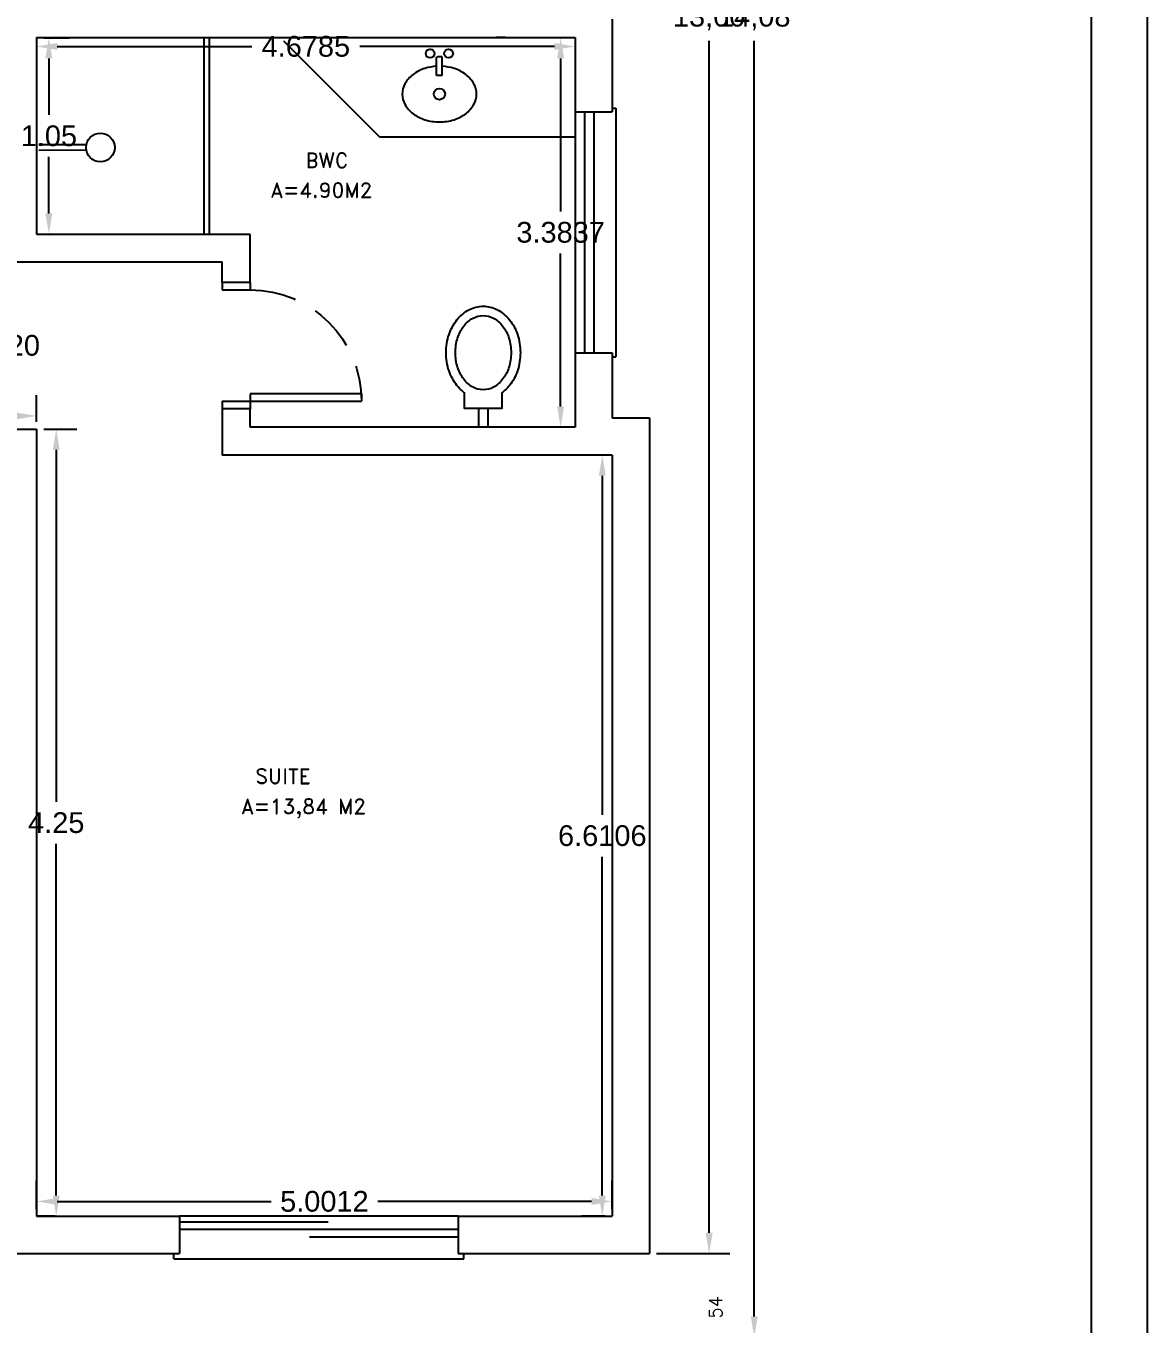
# Model space of a CAD drawing. Header units: millimetres. Extents: x 2200 to 2403, y 2380 to 2511.
# Drawn here: x 2241.23 to 2250.97, y 2390.83 to 2402.1 of the extents above; entities that cross this region are included whole.
import ezdxf

# ---------------------------------------------------------------- set-up
doc = ezdxf.new("R2010")
doc.units = ezdxf.units.MM
doc.linetypes.add('HIDDEN', pattern=[0.375, 0.25, -0.125])
doc.styles.add('ROMAND', font='romand', dxfattribs={"height": 0.1})
doc.styles.add('ROMANS', font='ROMANS.shx', dxfattribs={"height": 0.07})
doc.styles.get("Standard").update_dxf_attribs({"font": 'arial.ttf'})
doc.dimstyles.get("Standard").update_dxf_attribs({"dimtxt": 0.18, "dimasz": 0.18, "dimexe": 0.18, "dimexo": 0.0625, "dimgap": 0.09, "dimtad": 0, "dimtih": 1, "dimtoh": 1, "dimdec": 4, "dimzin": 0, "dimdsep": 46, "dimtxsty": 'Standard', "dimcen": 0.09, "dimadec": 0, "dimazin": 0, "dimtfac": 1, "dimtdec": 4, "dimtofl": 0, "dimtmove": 0, "dimatfit": 3, "dimfxl": 1, "dimtolj": 1, "dimtzin": 0, "dimarcsym": 0})

# ---------------------------------------------------------------- blocks, each defined once
blk = doc.blocks.new('*D569')
at = {"color": 0, "lineweight": -2, "transparency": 16777216}
for p, q in [((2241.016, 2400.051), (2240.786, 2400.051)), ((2240.966, 2399.871), (2240.966, 2399.507)), ((2240.966, 2398.78), (2240.966, 2399.144)), ((2241.016, 2398.6), (2240.786, 2398.6))]:
    blk.add_line(p, q, dxfattribs=at)
at = {"color": 0, "transparency": 16777216}
for points in [[(2240.936, 2399.871), (2240.996, 2399.871), (2240.966, 2400.051)], [(2240.936, 2398.78), (2240.996, 2398.78), (2240.966, 2398.6)]]:
    blk.add_solid(points, dxfattribs=at)
at = {"layer": 'DEFPOINTS', "color": 0, "transparency": 16777216}
for p in [(2241.079, 2400.051), (2240.966, 2398.6), (2241.079, 2398.6)]:
    blk.add_point(p, dxfattribs=at)
at = {"color": 0, "transparency": 16777216, "insert": (2240.966, 2399.326), "char_height": 0.18, "attachment_point": 5}
blk.add_mtext('\\A1;1.4520', dxfattribs=at)
blk = doc.blocks.new('*D570')
at = {"color": 0, "lineweight": -2, "transparency": 16777216}
for p, q in [((2238.143, 2398.662), (2238.143, 2398.894)), ((2241.321, 2398.662), (2241.321, 2398.894)), ((2238.323, 2398.714), (2239.269, 2398.714)), ((2241.141, 2398.714), (2240.195, 2398.714))]:
    blk.add_line(p, q, dxfattribs=at)
at = {"color": 0, "transparency": 16777216}
for points in [[(2238.323, 2398.744), (2238.323, 2398.684), (2238.143, 2398.714)], [(2241.141, 2398.744), (2241.141, 2398.684), (2241.321, 2398.714)]]:
    blk.add_solid(points, dxfattribs=at)
at = {"layer": 'DEFPOINTS', "color": 0, "transparency": 16777216}
for p in [(2238.143, 2398.714), (2238.143, 2398.6), (2241.321, 2398.6)]:
    blk.add_point(p, dxfattribs=at)
at = {"color": 0, "transparency": 16777216, "insert": (2239.732, 2398.714), "char_height": 0.18, "attachment_point": 5}
blk.add_mtext('\\A1;3.1772', dxfattribs=at)
blk = doc.blocks.new('*D582')
at = {"color": 0, "lineweight": -2, "transparency": 16777216}
for p, q in [((2241.383, 2398.6), (2241.672, 2398.6)), ((2241.492, 2398.42), (2241.492, 2395.363)), ((2241.492, 2391.943), (2241.492, 2394.999)), ((2241.383, 2391.763), (2241.672, 2391.763))]:
    blk.add_line(p, q, dxfattribs=at)
at = {"color": 0, "transparency": 16777216}
for points in [[(2241.462, 2398.42), (2241.522, 2398.42), (2241.492, 2398.6)], [(2241.462, 2391.943), (2241.522, 2391.943), (2241.492, 2391.763)]]:
    blk.add_solid(points, dxfattribs=at)
at = {"layer": 'DEFPOINTS', "color": 0, "transparency": 16777216}
for p in [(2241.321, 2398.6), (2241.492, 2398.6), (2241.321, 2391.763)]:
    blk.add_point(p, dxfattribs=at)
at = {"color": 0, "transparency": 16777216, "insert": (2241.492, 2395.181), "char_height": 0.18, "attachment_point": 5}
blk.add_mtext('\\A1;4.25', dxfattribs=at)
blk = doc.blocks.new('*D583')
at = {"color": 0, "lineweight": -2, "transparency": 16777216}
for p, q in [((2241.321, 2391.826), (2241.321, 2392.072)), ((2246.322, 2391.826), (2246.322, 2392.072)), ((2241.501, 2391.892), (2243.358, 2391.892)), ((2246.142, 2391.892), (2244.284, 2391.892))]:
    blk.add_line(p, q, dxfattribs=at)
at = {"color": 0, "transparency": 16777216}
for points in [[(2241.501, 2391.922), (2241.501, 2391.862), (2241.321, 2391.892)], [(2246.142, 2391.922), (2246.142, 2391.862), (2246.322, 2391.892)]]:
    blk.add_solid(points, dxfattribs=at)
at = {"layer": 'DEFPOINTS', "color": 0, "transparency": 16777216}
for p in [(2246.322, 2391.892), (2241.321, 2391.763), (2246.322, 2391.763)]:
    blk.add_point(p, dxfattribs=at)
at = {"color": 0, "transparency": 16777216, "insert": (2243.821, 2391.892), "char_height": 0.18, "attachment_point": 5}
blk.add_mtext('\\A1;5.0012', dxfattribs=at)
blk = doc.blocks.new('*D584')
at = {"color": 0, "lineweight": -2, "transparency": 16777216}
for p, q in [((2246.259, 2398.374), (2246.055, 2398.374)), ((2246.235, 2398.194), (2246.235, 2395.25)), ((2246.235, 2391.943), (2246.235, 2394.886)), ((2246.259, 2391.763), (2246.055, 2391.763))]:
    blk.add_line(p, q, dxfattribs=at)
at = {"color": 0, "transparency": 16777216}
for points in [[(2246.205, 2398.194), (2246.265, 2398.194), (2246.235, 2398.374)], [(2246.205, 2391.943), (2246.265, 2391.943), (2246.235, 2391.763)]]:
    blk.add_solid(points, dxfattribs=at)
at = {"layer": 'DEFPOINTS', "color": 0, "transparency": 16777216}
for p in [(2246.235, 2398.374), (2246.322, 2398.374), (2246.322, 2391.763)]:
    blk.add_point(p, dxfattribs=at)
at = {"color": 0, "transparency": 16777216, "insert": (2246.235, 2395.068), "char_height": 0.18, "attachment_point": 5}
blk.add_mtext('\\A1;6.6106', dxfattribs=at)
blk = doc.blocks.new('*D585')
at = {"color": 0, "lineweight": -2, "transparency": 16777216}
for p, q in [((2241.321, 2401.937), (2241.321, 2401.743)), ((2241.501, 2401.923), (2243.192, 2401.923)), ((2245.819, 2401.923), (2244.128, 2401.923)), ((2245.999, 2401.937), (2245.999, 2401.743))]:
    blk.add_line(p, q, dxfattribs=at)
at = {"color": 0, "transparency": 16777216}
for points in [[(2241.501, 2401.953), (2241.501, 2401.893), (2241.321, 2401.923)], [(2245.819, 2401.953), (2245.819, 2401.893), (2245.999, 2401.923)]]:
    blk.add_solid(points, dxfattribs=at)
at = {"layer": 'DEFPOINTS', "color": 0, "transparency": 16777216}
for p in [(2241.321, 2401.999), (2245.999, 2401.999), (2241.321, 2401.923)]:
    blk.add_point(p, dxfattribs=at)
at = {"color": 0, "transparency": 16777216, "insert": (2243.66, 2401.923), "char_height": 0.18, "attachment_point": 5}
blk.add_mtext('\\A1;4.6785', dxfattribs=at)
blk = doc.blocks.new('*D586')
at = {"color": 0, "lineweight": -2, "transparency": 16777216}
for p, q in [((2245.937, 2401.999), (2245.693, 2401.999)), ((2245.873, 2401.819), (2245.873, 2400.489)), ((2245.873, 2398.796), (2245.873, 2400.126)), ((2245.937, 2398.616), (2245.693, 2398.616))]:
    blk.add_line(p, q, dxfattribs=at)
at = {"color": 0, "transparency": 16777216}
for points in [[(2245.843, 2401.819), (2245.903, 2401.819), (2245.873, 2401.999)], [(2245.843, 2398.796), (2245.903, 2398.796), (2245.873, 2398.616)]]:
    blk.add_solid(points, dxfattribs=at)
at = {"layer": 'DEFPOINTS', "color": 0, "transparency": 16777216}
for p in [(2245.999, 2401.999), (2245.873, 2398.616), (2245.999, 2398.616)]:
    blk.add_point(p, dxfattribs=at)
at = {"color": 0, "transparency": 16777216, "insert": (2245.873, 2400.308), "char_height": 0.18, "attachment_point": 5}
blk.add_mtext('\\A1;3.3837', dxfattribs=at)
blk = doc.blocks.new('*D587')
at = {"color": 0, "lineweight": -2, "transparency": 16777216}
for p, q in [((2241.383, 2401.999), (2241.608, 2401.999)), ((2241.428, 2401.819), (2241.428, 2401.328)), ((2241.428, 2400.473), (2241.428, 2400.965)), ((2241.383, 2400.293), (2241.608, 2400.293))]:
    blk.add_line(p, q, dxfattribs=at)
at = {"color": 0, "transparency": 16777216}
for points in [[(2241.398, 2401.819), (2241.458, 2401.819), (2241.428, 2401.999)], [(2241.398, 2400.473), (2241.458, 2400.473), (2241.428, 2400.293)]]:
    blk.add_solid(points, dxfattribs=at)
at = {"layer": 'DEFPOINTS', "color": 0, "transparency": 16777216}
for p in [(2241.321, 2401.999), (2241.428, 2401.999), (2241.321, 2400.293)]:
    blk.add_point(p, dxfattribs=at)
at = {"color": 0, "transparency": 16777216, "insert": (2241.428, 2401.146), "char_height": 0.18, "attachment_point": 5}
blk.add_mtext('\\A1;1.05', dxfattribs=at)
blk = doc.blocks.new('*D634')
at = {"color": 0, "lineweight": -2, "transparency": 16777216}
for p, q in [((2246.707, 2412.897), (2247.343, 2412.897)), ((2247.163, 2412.717), (2247.163, 2402.367)), ((2247.163, 2391.62), (2247.163, 2401.971)), ((2246.707, 2391.44), (2247.343, 2391.44))]:
    blk.add_line(p, q, dxfattribs=at)
at = {"color": 0, "transparency": 16777216}
for points in [[(2247.133, 2412.717), (2247.193, 2412.717), (2247.163, 2412.897)], [(2247.133, 2391.62), (2247.193, 2391.62), (2247.163, 2391.44)]]:
    blk.add_solid(points, dxfattribs=at)
at = {"layer": 'DEFPOINTS', "color": 0, "transparency": 16777216}
for p in [(2246.644, 2412.897), (2246.644, 2391.44), (2247.163, 2391.44)]:
    blk.add_point(p, dxfattribs=at)
at = {"color": 0, "transparency": 16777216, "insert": (2247.163, 2402.169), "char_height": 0.18, "attachment_point": 5}
blk.add_mtext('\\A1;13,00', dxfattribs=at)
blk = doc.blocks.new('*D635')
at = {"color": 0, "lineweight": -2, "transparency": 16777216}
for p, q in [((2248.056, 2413.623), (2247.375, 2413.623)), ((2247.555, 2413.443), (2247.555, 2402.367)), ((2247.555, 2390.894), (2247.555, 2401.971)), ((2248.056, 2390.714), (2247.375, 2390.714))]:
    blk.add_line(p, q, dxfattribs=at)
at = {"color": 0, "transparency": 16777216}
for points in [[(2247.525, 2413.443), (2247.585, 2413.443), (2247.555, 2413.623)], [(2247.525, 2390.894), (2247.585, 2390.894), (2247.555, 2390.714)]]:
    blk.add_solid(points, dxfattribs=at)
at = {"layer": 'DEFPOINTS', "color": 0, "transparency": 16777216}
for p in [(2248.119, 2413.623), (2247.555, 2390.714), (2248.119, 2390.714)]:
    blk.add_point(p, dxfattribs=at)
at = {"color": 0, "transparency": 16777216, "insert": (2247.555, 2402.169), "char_height": 0.18, "attachment_point": 5}
blk.add_mtext('\\A1;14,08', dxfattribs=at)
blk = doc.blocks.new('P60E')
at = {"color": 1}
for p, q in [((0, 0.68), (0, 0.64)), ((0.15, 0.64), (0, 0.64)), ((0.15, 0.68), (0.15, 0.64)), ((-0.6, 0.08), (0, 0.08)), ((-0.6, 0.08), (-0.6, 0.04)), ((0, 0.08), (0, 0.04)), ((0, 0.04), (-0.6, 0.04)), ((0, 0.04), (0, 0)), ((0.15, 0.04), (0, 0.04)), ((0.15, 0.04), (0.15, 0))]:
    blk.add_line(p, q, dxfattribs=at)
at = {"color": 1, "linetype": 'HIDDEN'}
blk.add_arc((0, 0.04), 0.6, 90, 180, dxfattribs=at)

msp = doc.modelspace()

# ---------------------------------------------------------------- linework, layer by layer
at = {"color": 1}
for p, q in [((2250.96684, 2416.0101), (2250.96684, 2382.13102)), ((2246.07971, 2401.35406), (2246.07971, 2399.26097)), ((2246.16038, 2401.35406), (2246.16038, 2399.26097)), ((2242.56274, 2391.71465), (2243.85337, 2391.71465)), ((2242.56274, 2391.65012), (2244.98268, 2391.65012)), ((2243.69205, 2391.58559), (2244.98268, 2391.58559))]:
    msp.add_line(p, q, dxfattribs=at)
for p, q in [((2250.48285, 2415.52611), (2250.48285, 2382.61501)), ((2246.32171, 2402.1607), (2246.32171, 2401.35406)), ((2241.32051, 2401.99937), (2245.99905, 2401.99937)), ((2241.32051, 2401.99937), (2241.32051, 2400.29348)), ((2245.39407, 2401.99937), (2245.3134, 2401.99937)), ((2245.99905, 2401.99937), (2245.99905, 2401.35406)), ((2245.99905, 2401.35406), (2246.32171, 2401.35406)), ((2241.32051, 2400.29348), (2242.14329, 2400.29348)), ((2242.14329, 2400.29348), (2243.17579, 2400.29348)), ((2243.17579, 2399.87402), (2243.17579, 2400.29348)), ((2241.07852, 2400.05148), (2242.04305, 2400.05148)), ((2242.04305, 2400.05148), (2242.9338, 2400.05148)), ((2242.9338, 2399.87402), (2242.9338, 2400.05148)), ((2243.17579, 2399.87402), (2242.9338, 2399.87402)), ((2245.99905, 2399.26097), (2245.99905, 2398.61565)), ((2245.99905, 2399.26097), (2246.32171, 2399.26097)), ((2246.32171, 2399.26097), (2246.32171, 2398.69632)), ((2243.17579, 2398.77698), (2242.9338, 2398.77698)), ((2242.9338, 2398.77698), (2242.9338, 2398.37366)), ((2243.17579, 2398.61565), (2243.17579, 2398.77698)), ((2238.14332, 2398.59952), (2241.32051, 2398.59952)), ((2241.32051, 2398.59952), (2241.32051, 2391.76305)), ((2245.99905, 2398.61565), (2243.17579, 2398.61565)), ((2246.32171, 2398.69632), (2246.64437, 2398.69632)), ((2246.64437, 2398.69632), (2246.64437, 2391.44039)), ((2246.32171, 2398.37366), (2242.9338, 2398.37366)), ((2242.9338, 2398.37366), (2242.9338, 2398.37366)), ((2246.32171, 2398.37366), (2246.32171, 2391.76305)), ((2246.32171, 2398.20008), (2246.32171, 2398.12748)), ((2241.32051, 2391.76305), (2242.56274, 2391.76305)), ((2241.48184, 2391.76305), (2241.32051, 2391.76305)), ((2242.56274, 2391.76305), (2242.56274, 2391.44039)), ((2244.98268, 2391.76305), (2246.32171, 2391.76305)), ((2244.98268, 2391.76305), (2244.98268, 2391.44039)), ((2240.19121, 2391.44039), (2242.56274, 2391.44039)), ((2242.51434, 2391.3942), (2242.51434, 2391.44039)), ((2244.98268, 2391.44039), (2246.64437, 2391.44039)), ((2245.03108, 2391.3942), (2245.03108, 2391.44039))]:
    msp.add_line(p, q)
at = {"color": 4}
for p, q in [((2242.77247, 2401.99937), (2242.77247, 2400.29348)), ((2242.82087, 2401.99937), (2242.82087, 2400.29348)), ((2243.46706, 2401.97124), (2244.3002, 2401.1381)), ((2244.79578, 2401.66983), (2244.79543, 2401.83142)), ((2244.84418, 2401.66988), (2244.84383, 2401.83149)), ((2245.99905, 2401.35406), (2245.99905, 2399.26097)), ((2246.32171, 2401.38632), (2246.35397, 2401.38632)), ((2246.35397, 2401.38632), (2246.35397, 2399.2287)), ((2241.75346, 2401.06947), (2241.34176, 2401.06857)), ((2244.3002, 2401.1381), (2245.99905, 2401.1381)), ((2241.75346, 2401.02107), (2241.34186, 2401.02017)), ((2246.32171, 2399.2287), (2246.35397, 2399.2287)), ((2245.16041, 2398.77952), (2245.16041, 2398.61819)), ((2245.24107, 2398.77952), (2245.24107, 2398.61819)), ((2244.98268, 2391.76305), (2242.56274, 2391.76305)), ((2242.51434, 2391.3942), (2245.03108, 2391.3942))]:
    msp.add_line(p, q, dxfattribs=at)
for points in [[(2244.49768, 2401.50937, 0.12682236), (2244.52057, 2401.42058, 0.10607002), (2244.59218, 2401.33826, 0.08578281), (2244.69312, 2401.28668, 0.07544462), (2244.82034, 2401.26738, 0.07544462), (2244.94755, 2401.28668, 0.08578281), (2245.04849, 2401.33826, 0.10607002), (2245.1201, 2401.42058, 0.12682236), (2245.14299, 2401.50937, 0.12682236), (2245.1201, 2401.59816, 0.10607002), (2245.04849, 2401.68049, 0.08578281), (2244.94755, 2401.73206, 0.06157141), (2244.84401, 2401.75071, 0.07544462)], [(2244.79561, 2401.75065, 0.06095304), (2244.69312, 2401.73206, 0.08578281), (2244.59218, 2401.68049, 0.10607002), (2244.52057, 2401.59816, 0.12682236), (2244.49768, 2401.50937, 0.12682236)], [(2244.84383, 2401.83149, 0.01153396), (2244.82034, 2401.83203, 0.01222582), (2244.79543, 2401.83142, 0.08578281)], [(2244.84418, 2401.66988, 0.01714092), (2244.82034, 2401.6707, 0.01764614), (2244.79578, 2401.66983, 0.08578281)]]:
    msp.add_lwpolyline(points, format="xyb", dxfattribs=at)
for points in [[(2244.9036, 2399.42161, -0.08892269), (2244.97259, 2399.54869, -0.10495673), (2245.08109, 2399.63769, -0.12001122), (2245.20074, 2399.66682, -0.12001122), (2245.32038, 2399.63769, -0.10495673), (2245.42889, 2399.54869, -0.08892269), (2245.49788, 2399.42161, -0.0801669), (2245.5234, 2399.2635, -0.0801669), (2245.49788, 2399.10539, -0.08892269), (2245.42889, 2398.97831, -0.06847533), (2245.36207, 2398.91488), (2245.36207, 2398.77952), (2245.03941, 2398.77952), (2245.03941, 2398.91488, -0.06847533), (2244.97259, 2398.97831, -0.08892269), (2244.9036, 2399.10539, -0.0801669), (2244.87808, 2399.2635, -0.0801669)], [(2245.20074, 2399.58616, -0.12682236), (2245.28953, 2399.56327, -0.10607002), (2245.37185, 2399.49166, -0.08578281), (2245.42343, 2399.39072, -0.07544462), (2245.44273, 2399.2635, -0.07544462), (2245.42343, 2399.13629, -0.08578281), (2245.37185, 2399.03535, -0.10607002), (2245.28953, 2398.96373, -0.12682236), (2245.20074, 2398.94084, -0.12682236), (2245.11195, 2398.96373, -0.10607002), (2245.02962, 2399.03535, -0.08578281), (2244.97805, 2399.13629, -0.07544462), (2244.95875, 2399.2635, -0.07544462), (2244.97805, 2399.39072, -0.08578281), (2245.02962, 2399.49166, -0.10607002), (2245.11195, 2399.56327, -0.12682236)]]:
    msp.add_lwpolyline(points, format="xyb", close=True, dxfattribs=at)
for centre, radius in [((2244.7389, 2401.86093), 0.03797), ((2244.90023, 2401.86128), 0.03797), ((2244.82034, 2401.50937), 0.0486), ((2241.87555, 2401.04526), 0.12447)]:
    msp.add_circle(centre, radius, dxfattribs=at)

# ---------------------------------------------------------------- block references
at = {"xscale": -1.613289369445008, "yscale": 1.613289369445008, "zscale": 1.613289369445008, "rotation": 359.9999999999946}
msp.add_blockref('P60E', (2243.17579, 2398.77698), dxfattribs=at)

# ---------------------------------------------------------------- texts
at = {"color": 1, "style": 'ROMAND'}
for s, p in [('BWC', (2243.65758, 2400.8692)), ('A=4.90M2', (2243.35214, 2400.61095)), ('SUITE', (2243.22164, 2395.5201)), ('A=13,84 M2', (2243.09811, 2395.25939))]:
    msp.add_text(s, height=0.129063, dxfattribs=at).set_placement(p)
at = {"color": 1, "style": 'ROMANS'}
msp.add_text('54', height=0.11293, rotation=90, dxfattribs=at).set_placement((2247.27645, 2390.87563))

# ---------------------------------------------------------------- dimensions: what is measured, and where the dimension line sits
for p1, p2, distance, text, picture, middle in [((2248.11856, 2413.62312), (2248.11856, 2390.71441), -0.56396, '14,08', '*D635', (2247.5546, 2402.16877)), ((2246.64437, 2412.89714), (2246.64437, 2391.44039), 0.51878, '13,00', '*D634', (2247.16314, 2402.16877)), ((2241.32051, 2400.29348), (2241.32051, 2401.99937), -0.10763, '1.05', '*D587', (2241.42815, 2401.14642)), ((2241.32051, 2391.76305), (2241.32051, 2398.59952), -0.17144, '4.25', '*D582', (2241.49195, 2395.18129))]:
    dim = msp.add_aligned_dim(p1=p1, p2=p2, distance=distance, text=text, dimstyle='Standard')
    dim.commit()
    dim.dimension.update_dxf_attribs({"geometry": picture, "text_midpoint": middle})
for p1, p2, distance, picture, middle in [((2245.99905, 2401.99937), (2241.32051, 2401.99937), 0.07614, '*D585', (2243.65978, 2401.92323)), ((2245.99905, 2401.99937), (2245.99905, 2398.61565), -0.12589, '*D586', (2245.87315, 2400.30751)), ((2241.07852, 2400.05148), (2241.07852, 2398.59952), -0.11256, '*D569', (2240.96596, 2399.3255)), ((2241.32051, 2398.59952), (2238.14332, 2398.59952), -0.11483, '*D570', (2239.73191, 2398.71435)), ((2246.32171, 2391.76305), (2246.32171, 2398.37366), 0.087, '*D584', (2246.23471, 2395.06836)), ((2241.32051, 2391.76305), (2246.32171, 2391.76305), 0.12846, '*D583', (2243.82111, 2391.89151))]:
    dim = msp.add_aligned_dim(p1=p1, p2=p2, distance=distance, dimstyle='Standard')
    dim.commit()
    dim.dimension.update_dxf_attribs({"geometry": picture, "text_midpoint": middle})

doc.saveas('drawing.dxf')
